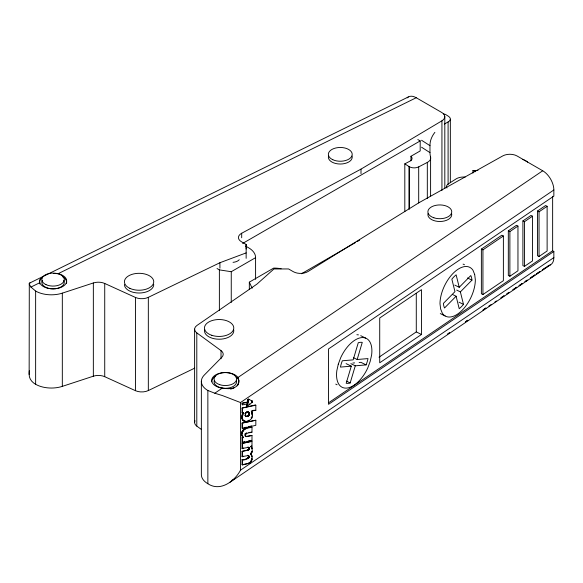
<?xml version="1.0" encoding="UTF-8"?>
<svg xmlns="http://www.w3.org/2000/svg" width="583" height="583" viewBox="0 0 583 583"><rect width="100%" height="100%" fill="white"/><g stroke="black" fill="none" stroke-linecap="round" stroke-linejoin="round"><path stroke-width="0.87" d="M194.7 368.143L148.33 390.566A10.224 5.903 0 0 1 135.431 390.676L104.729 376.691A10.224 5.903 0 0 0 93.346 376.195L62.323 386.369A22.22 12.826 0 0 1 35.636 384.284C31.978 382.302 29.063 378.753 29.15 374.41L29.296 283.243L408.377 96.938M246.143 258.335L246.157 244.474L241.42 241.734A10.224 5.903 0 0 1 241.69 233.244L360.994 169.121L441.936 120.805A10.224 5.903 0 0 0 441.827 112.534L416.233 97.733A15.705 9.058 60 0 0 407.189 97.864M247.272 406.111L246.66 405.673L247.177 403.37L247.899 403.822L247.44 406.169L252.075 402.416L252.359 401.184L248.642 399.144L248.059 399.668L247.637 401.942L242.054 403.276L242.054 404.587L242.572 404.842L247.899 403.822M241.741 417.231L242.907 412.757L242.054 412.895L242.054 408.085L255.31 404.952L255.828 405.207L255.828 410.33C247.688 409.426 255.638 416.116 250.595 419.396C248.241 422.872 241.486 421.961 241.741 417.231L242.258 417.486L242.943 419.993L244.029 421.064L243.505 420.809M242.258 417.486L243.432 413.012L242.054 412.895M248.074 411.86C251.907 413.034 247.564 418.769 245.173 415.701C247.389 418.157 251.062 412.749 247.775 411.78M242.054 459.557C243.22 460.606 251.841 457.298 247.535 455.338L248.052 455.593C252.359 457.553 243.738 460.861 242.572 459.812L242.054 459.557L242.054 464.666L242.572 464.921L249.728 463.048L251.441 461.022L252.22 458.442L251.922 455.775L250.471 453.53L250.923 454.026M29.15 374.41L29.296 370.81M242.054 403.276L248.154 402.197C248.154 401.228 249.335 399.195 248.642 399.144M242.054 451.366L247.87 449.967L248.803 448.298L247.804 447.132L248.803 447.489L249.298 448.801L248.387 450.222L242.054 451.366L242.054 456.627L248.052 455.593M250.989 453.785C253.984 451.738 250.879 447.635 251.987 446.133L251.987 441.462L251.47 441.207L242.054 443.43L242.054 448.487L248.322 447.387M251.703 458.187L251.579 458.981L252.096 459.236M241.748 432.848C242.266 428.316 247.826 427.426 251.47 427.15L251.987 427.405L251.987 432.163L246.594 433.351L245.348 435.188L245.596 436.157L246.624 436.645L251.987 435.465L251.987 440.34L242.572 442.57L242.054 442.315L242.054 437.724C243.869 437.017 240.247 434.437 241.748 432.848L242.266 433.103C240.764 434.692 244.386 437.272 242.572 437.979L242.054 437.724M242.266 433.103C242.783 428.571 248.343 427.682 251.987 427.405M248.591 412.115C246.507 411.394 244.503 414.163 245.691 415.956M346.091 363.617L351.287 366.168L346.185 383.279A22.154 11.726 -63.8 0 0 350.179 382.936L355.28 365.825L366.117 364.892A22.154 11.726 -63.8 0 0 368.004 358.581L357.16 359.514L353.458 357.692M357.16 359.514L362.262 342.396A22.154 11.726 -63.8 0 0 358.268 342.738L353.167 359.857L342.323 360.782A22.154 11.726 -63.8 0 0 340.443 367.093L351.287 366.168M237.893 384.882L238.95 380.51L237.966 377.485A13.635 7.871 0 0 0 214.945 375.335A13.635 7.871 0 0 0 222.305 388.11C227.603 388.846 234.169 389.67 237.893 384.882A13.635 7.871 0 0 0 238.476 383.905M238.345 383.825L237.092 385.808M552.64 196.311L552.64 250.777L553.85 251.477L553.85 257.599L240.495 470.168C234.657 481.369 220.17 492.008 207.861 483.722A22.22 12.826 0 0 1 201.361 474.496L201.361 381.267M246.106 433.635L245.589 433.38L245.122 433.883L245.64 434.138M454.784 285.109L459.229 287.295L470.802 275.54A22.154 11.726 -63.8 0 1 471.946 280.139L460.373 291.894L463.478 304.37A22.154 11.726 -63.8 0 1 459.207 308.706L456.11 296.23L452.401 294.408M456.11 296.23L444.538 307.984A22.154 11.726 -63.8 0 1 443.393 303.386L454.966 291.631L451.861 279.155A22.154 11.726 -63.8 0 1 456.132 274.826L459.229 287.295M553.865 189.985A15.705 9.073 60 0 0 542.722 170.775L517.085 155.982A10.224 5.903 0 0 0 502.75 155.923L419.075 202.651L308.013 271.532A10.224 5.903 0 0 1 293.307 271.685L288.563 268.952L273.952 268.96L256.95 284.103L196.988 325.431A10.224 5.903 0 0 0 196.799 332.878L221.023 350.602A10.224 5.903 0 0 1 221.89 357.175L204.261 375.088A22.22 12.826 0 0 0 207.861 390.493L214.792 393.212L222.305 388.11M237.966 377.485L542.722 170.761M214.792 393.212L222.582 395.624L240.495 402.54L553.85 189.978L553.85 196.099L328.528 348.947L328.528 404.325L553.85 251.477M481.376 249.087L501.825 235.219L503.384 235.984L503.384 280.671L482.935 294.539L481.376 293.774L481.376 249.087L482.935 249.852L503.384 235.984M508.325 230.81L516.407 225.322L517.959 226.087L517.959 270.782L509.885 276.262L508.325 275.497L508.325 230.81L509.885 231.575L517.959 226.087M522.9 220.921L530.982 215.433L532.541 216.198L532.541 260.892L524.46 266.373L522.9 265.608L522.9 220.921L524.46 221.686L532.541 216.198M537.482 211.031L545.564 205.544L547.124 206.309L547.124 251.003L539.042 256.484L537.482 255.718L537.482 211.031L539.042 211.797L547.124 206.309M379.008 357.204L416.284 331.916L416.284 293.387M421.473 334.467L379.722 362.794L379.722 317.99L421.473 289.664L421.473 334.467L416.284 331.916M328.732 402.671L552.64 250.777M229.746 482.418L550.592 264.769M465.438 321.809L467.704 320.278M483.547 309.595L485.814 308.072M506.94 293.825L509.199 292.294L506.962 293.839M512.974 289.751L516.742 287.208L512.996 289.766M525.043 281.611L527.309 280.088L525.064 281.618M531.077 277.544L534.851 274.994M549.186 265.331L546.927 266.854L549.186 265.331A15.661 9.051 60 0 0 553.85 257.599M447.401 334.059L449.668 332.529M465.496 321.838L467.763 320.315M482.841 310.134L485.858 308.094M488.867 306.06L491.134 304.53M494.901 301.987L496.41 300.966M530.341 278.055L534.859 275.001M242.637 243.439L420.19 140.926L420.19 150.939L410.957 156.273A6.581 3.797 0 0 1 409.885 161.214L404.813 163.845L404.813 211.622M217.029 268.523L219.376 269.878L231.254 271.714L255.587 257.664A23.859 13.773 0 0 0 248.598 247.782L245.596 246.055M249.327 289.379L249.327 282.15L273.66 268.1A23.859 13.773 0 0 1 281.137 268.748M301.447 273.762L355.659 242.462M357.233 241.559L359.587 240.196M404.813 163.845L409.324 166.738A6.814 3.935 0 0 0 418.696 166.884L427.317 162.417A10.224 5.903 0 0 0 430.597 157.133A54.532 31.482 0 0 1 429.977 152.629L429.977 145.67A54.532 31.482 0 0 1 434.889 132.348M29.15 283.95L30.935 287.062L39.761 282.726A13.635 7.871 0 0 0 61.893 286.974A13.635 7.871 0 0 0 58.162 273.682L53.592 273.5M58.162 273.682L416.233 97.733M30.935 287.062L35.636 291.063A22.22 12.826 0 0 0 62.323 293.14L93.346 282.966A10.224 5.903 0 0 1 104.729 283.462L135.431 297.447A10.224 5.903 0 0 0 148.33 297.337L219.915 262.722L246.143 252.905M247.163 421.043L248.489 420.984M29.296 283.243L30.003 282.981M251.266 411.037L255.828 410.33M242.054 408.085L255.828 405.207M242.054 423.112L255.828 420.234L255.828 425.313L242.572 428.447L242.054 428.192L242.054 423.112L255.828 420.234M243.825 427.776L246.471 427.15M248.241 426.734L251.776 425.896M242.054 442.315L244.62 441.703M248.897 440.697L251.987 440.34M242.054 443.43L251.987 441.462M242.054 448.487L243.701 448.101M242.054 456.627L243.621 456.263M242.054 464.666L248.905 463.427M248.883 432.477L251.987 432.163M245.596 436.157L245.079 435.902L246.106 436.39L251.987 435.465M244.7 421.363L244.175 421.108L246.901 421.494M352.802 363.041L354.61 362.888M359.121 362.502L360.928 362.342L366.117 364.892M246.755 405.855L247.644 406.081M467.493 277.953L471.946 280.139M456.664 290.072L460.373 291.894M459.025 302.183L463.478 304.37M440.282 313.581L445.172 315.986M360.739 335.691L365.628 338.096M350.835 363.639L355.28 365.825M346.477 381.114L350.179 382.936M248.518 399.18L249.036 399.435M248.365 399.289L248.883 399.544M252.417 401.286L251.761 400.864L252.446 401.578M248.256 399.399L248.773 399.654M251.922 401.17L252.446 401.425M248.154 399.523L248.671 399.778M248.059 399.668L248.584 399.923M251.9 401.498L252.417 401.753M248.015 399.851L248.533 400.106M247.979 400.011L248.496 400.266M247.964 400.157L248.482 400.412M252.191 402.27L251.557 402.161L252.075 402.416M251.433 402.277L251.958 402.532M247.979 401.323L248.496 401.578M247.95 401.519L248.467 401.774M247.855 401.723L248.373 401.978M247.637 401.942L248.154 402.197M249.356 403.997L249.874 404.252M247.279 403.378L247.797 403.633M247.367 403.72L247.884 403.975M247.309 403.888L247.833 404.143M246.762 405.09L247.279 405.345M246.667 405.396L247.185 405.651M246.66 405.673L247.44 406.169M251.353 411.758L251.878 412.013M252.082 412.473L251.564 412.217L251.863 413.26M251.732 412.72L252.25 412.975M248.584 412.174L249.203 412.545M251.958 413.835L252.475 414.09M248.795 412.407L249.371 412.764M248.912 412.604L249.429 412.859M246.908 411.795L247.425 412.05M249.007 412.837L249.524 413.092M251.987 414.367L252.512 414.622M247.126 412.145L246.296 412.035L246.813 412.29M249.058 413.107L249.582 413.362M249.087 413.405L249.604 413.66M251.958 414.943L252.483 415.198M249.079 413.726L249.597 413.981M249.028 413.952L249.553 414.207M245.764 412.4L246.288 412.655M248.97 414.185L249.488 414.44M245.574 412.596L246.092 412.851M248.883 414.411L249.4 414.666M248.781 414.644L249.305 414.899M245.21 413.114L245.727 413.369M248.664 414.863L249.189 415.118M248.533 415.074L249.058 415.329M245.064 413.405L245.581 413.66M248.394 415.264L248.912 415.519M251.506 416.809L252.031 417.064M244.947 413.704L245.465 413.959M242.827 412.706L243.432 413.012M248.241 415.439L248.766 415.694M242.863 412.983L243.381 413.238M248.088 415.599L248.606 415.854M247.928 415.73L248.445 415.985M247.797 415.825L248.314 416.08M251.098 417.647L251.616 417.902M242.543 413.529L243.06 413.784M247.294 416.109L247.811 416.364M244.918 415.147L245.436 415.402M246.806 416.284L247.323 416.539M242.273 414.105L242.79 414.36M245.028 415.446L245.545 415.701M245.348 415.912L246.077 416.328M246.339 416.335L246.864 416.59M245.924 416.262L246.441 416.517M242.054 414.695L242.572 414.95M241.909 415.285L242.426 415.541M241.821 415.854L242.339 416.109M241.756 416.554L242.273 416.809M248.89 420.226L249.407 420.481M241.777 417.865L242.302 418.12M241.879 418.448L242.397 418.703M242.025 418.988L242.543 419.243M242.419 419.738L242.943 419.993M245.625 421.312L246.15 421.567M244.918 421.254L245.436 421.509M242.922 420.343L243.439 420.598M245.079 428.549L245.596 428.804M244.641 428.709L245.159 428.964M244.109 429.015L244.627 429.27M243.745 429.292L244.262 429.547M243.308 429.693L243.825 429.948M242.878 430.167L243.403 430.422M242.732 430.356L243.257 430.611M242.601 430.56L243.118 430.815M242.47 430.771L242.987 431.026M242.353 430.997L242.878 431.252M246.303 433.038L246.82 433.293M242.251 431.223L242.768 431.478M246.07 433.096L246.594 433.351M242.113 431.551L242.637 431.806M241.996 431.872L242.513 432.127M245.348 433.614L245.866 433.869M241.894 432.2L242.411 432.455M241.814 432.528L242.331 432.783M245.006 434.095L245.523 434.35M244.911 434.313L245.436 434.568M244.904 435.472L245.421 435.727M246.106 436.39L246.624 436.645M245.348 436.208L246.215 436.623M241.748 434.918L242.266 435.173M241.879 435.45L242.397 435.705M242.04 435.953L242.564 436.208M242.244 436.405L242.761 436.66M242.477 436.82L243.002 437.075M242.747 437.184L243.271 437.439M242.754 437.345L243.279 437.6M242.637 437.52L243.155 437.775M251.47 445.878L251.987 446.133M250.785 446.257L251.309 446.512M250.77 446.418L251.288 446.673M251.448 446.884L250.923 446.629L251.929 447.737M251.062 446.826L251.579 447.081M251.186 447.037L251.703 447.292M251.302 447.256L251.82 447.511M252.082 448.123L251.564 447.868L251.776 448.742M251.688 448.283L252.206 448.538M248.059 447.146L248.999 447.635M248.635 447.598L249.152 447.853M248.744 447.861L249.269 448.116M248.788 448.065L249.305 448.32M248.803 448.298L249.32 448.553M248.781 448.546L249.298 448.801M248.722 448.808L249.247 449.063M248.642 449.078L249.16 449.333M248.54 449.282L249.058 449.537M248.416 449.471L248.934 449.726M248.285 449.639L248.803 449.894M251.616 451.271L252.133 451.526M248.139 449.777L248.657 450.032M247.994 449.894L248.511 450.149M247.746 450.018L248.387 450.222M251.324 452.065L251.841 452.321M250.938 452.831L251.455 453.086M250.406 453.771L251.171 454.361M251.382 454.682L250.654 454.106M251.579 455.024L251.062 454.769L251.237 455.134M251.404 455.52L251.922 455.775M252.111 456.336L251.594 456.081L251.71 456.715M248.139 455.367L248.657 455.622M247.855 455.294L248.89 455.797M248.54 455.819L249.065 456.074M248.642 456.183L249.16 456.438M248.664 456.372L249.181 456.627M248.657 456.584L249.174 456.839M248.628 456.81L249.145 457.065M248.569 457.05L249.087 457.305M248.482 457.283L248.999 457.538M248.365 457.495L248.883 457.75M248.227 457.691L248.744 457.947M251.462 459.433L251.987 459.688M248.081 457.859L248.598 458.114M247.928 458.012L248.445 458.267M251.317 459.878L251.834 460.133M247.666 458.202L248.183 458.457M247.498 458.274L248.015 458.53M251.652 460.585L251.135 460.33L250.923 460.767L251.441 461.022M250.413 461.576L250.93 461.831M250.646 462.195L249.83 462.268L250.347 462.523M250.041 462.807L249.203 462.793L249.728 463.048M249.036 462.895L249.56 463.15M248.54 463.128L249.065 463.383M472.944 173.093L472.944 170.476L475.342 171.723M417.829 139.563L420.19 140.926M421.56 140.255L429.977 145.67M421.56 147.215L429.977 152.629M195.021 420.773A10.224 5.903 0 0 0 196.799 426.107L201.208 429.328M249.327 282.15L252.162 288.242M39.761 282.726L39.797 279.738L42.544 277.362A13.635 7.871 0 0 0 39.68 283.899M539.042 211.797L539.042 256.484M524.46 221.686L524.46 266.373M509.885 231.575L509.885 276.262M482.935 249.852L482.935 294.539M450.346 119.253L450.346 182.676M443.481 113.853A6.814 3.935 0 0 1 446.09 114.793L448.619 116.411A6.814 3.935 0 0 1 448.094 121.971L448.094 184.49M444.814 116.658L444.814 188.163M441.936 120.805L441.936 190.503M430.597 157.133L430.597 195.895M427.317 162.417L427.317 198.475M418.696 166.884L418.696 202.942M410.957 156.273L410.957 160.777M409.324 166.738L409.324 209.108M409.069 166.585L409.069 208.954M360.994 169.121L360.994 173.647M255.587 257.664L255.587 279.352M246.157 244.474L246.157 248.999M242.572 403.531L242.572 404.842M242.572 408.34L242.572 413.15M242.572 423.367L242.572 428.447M242.572 437.979L242.572 442.57M242.572 443.685L242.572 448.742M242.572 451.621L242.572 456.883M242.572 459.812L242.572 464.921M241.69 233.244L241.69 237.769M240.495 402.54L240.495 470.168M231.254 271.714L231.254 302.439M221.023 350.602L221.023 358.749M219.915 262.722L219.915 268.151M219.376 269.878L219.376 310.542M207.861 390.493L207.861 483.722M196.799 332.878L196.799 426.107M194.605 329.133L194.605 422.362M148.33 297.337L148.33 390.566M135.431 297.447L135.431 390.676M104.729 283.462L104.729 376.691M93.346 282.966L93.346 376.195M62.323 293.14L62.323 386.369M35.636 291.063L35.636 384.284M63.751 280.365A11.245 6.493 0 0 1 53.06 288.862A11.245 6.493 0 0 1 42.362 280.365M62.694 276.808A13.635 7.871 0 0 1 66.52 283.6M153.744 284.555A14.655 8.461 0 0 1 139.089 293.016A14.655 8.461 0 0 1 124.434 284.555M352.066 156.062A11.93 6.887 0 0 1 340.283 164.027A11.93 6.887 0 0 1 328.506 156.062M239.241 259.734A8.439 4.868 0 0 1 233.047 262.335M444.435 124.055A54.532 31.482 0 0 1 448.094 121.971M527.644 162.132A6.814 3.935 0 0 0 526.427 161.178L523.621 159.72A6.814 3.935 0 0 0 522.769 159.341M465.147 177.079A10.224 5.903 0 0 0 455.986 178.966L448.254 183.951A6.814 3.935 0 0 0 446.972 187.996M477.98 170.367A54.532 31.482 0 0 1 472.944 170.476M236.436 380.816A11.245 6.493 0 0 1 225.322 388.322A11.245 6.493 0 0 1 214.216 380.816M236.144 377.041A13.635 7.871 0 0 1 238.833 382.893M234.002 387.899A13.635 7.871 0 0 1 230.569 389.094M211.695 381.829A13.635 7.871 0 0 1 215.688 376.261M233.608 329.446A14.655 8.461 0 0 1 219.128 339.226A14.655 8.461 0 0 1 204.655 329.446M451.606 213.531A11.93 6.887 0 0 1 439.822 221.496A11.93 6.887 0 0 1 428.039 213.531M234.424 478.876A11.245 6.493 0 0 1 231.939 480.312M463.084 264.114A27.27 14.429 -63.8 0 1 464.454 264.74M337.105 384.773A27.27 14.429 -63.8 0 1 335.757 384.095M356.862 334.744A27.27 14.429 -63.8 0 1 358.45 334.882M338.286 364.2L336.828 370.693A27.27 14.429 -63.8 0 0 346.696 388.089A27.27 14.429 -63.8 0 0 367.72 368.055L370.161 361.475L371.619 354.981A27.27 14.429 -63.8 0 0 361.744 337.593A27.27 14.429 -63.8 0 0 340.727 357.627L338.286 364.2M503.916 295.858L500.899 297.891L503.952 295.88M522.025 283.644L519.008 285.685L522.047 283.659M540.135 271.438L536.36 273.981L540.142 271.438M545.418 267.874L542.394 269.907L545.418 267.874M474.686 274.476L472.973 270.25A27.27 14.429 -63.8 0 0 453.093 273.361A27.27 14.429 -63.8 0 0 439.997 303.75L440.653 309.048L442.366 313.275A27.27 14.429 -63.8 0 0 462.246 310.163A27.27 14.429 -63.8 0 0 475.342 279.774L474.686 274.476M45.977 284.635A11.245 6.493 0 0 0 64.166 280.605A11.245 6.493 0 0 0 49.023 273.529A11.245 6.493 0 0 0 45.977 284.635M129.871 288.352A14.655 8.461 0 0 0 153.562 283.098A14.655 8.461 0 0 0 133.835 273.872A14.655 8.461 0 0 0 129.871 288.352M332.776 159.713A11.93 6.887 0 0 0 352.066 155.435A11.93 6.887 0 0 0 336.012 147.929A11.93 6.887 0 0 0 332.776 159.713M219.704 384.671A11.245 6.493 0 0 0 236.574 379.045A11.245 6.493 0 0 0 219.704 373.426A11.245 6.493 0 0 0 219.704 384.671M211.804 335.312A14.655 8.461 0 0 0 233.783 327.981A14.655 8.461 0 0 0 211.804 320.657A14.655 8.461 0 0 0 211.804 335.312M433.854 217.787A11.93 6.887 0 0 0 451.752 211.826A11.93 6.887 0 0 0 433.854 205.857A11.93 6.887 0 0 0 433.854 217.787"/></g></svg>
